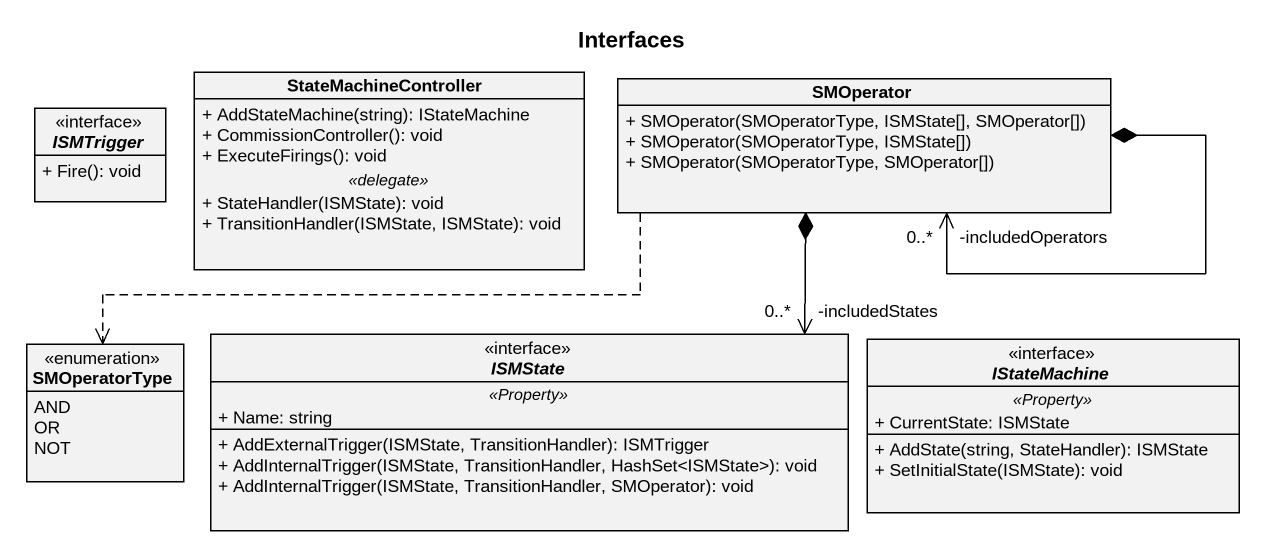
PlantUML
@startuml
title Interfaces
hide circle
hide empty members
skinparam classAttributeIconSize 0
interface ISMTrigger <<interface>> {
  + Fire(): void
}
class StateMachineController {
  + AddStateMachine(string): IStateMachine
  + CommissionController(): void
  + ExecuteFirings(): void
  .. <<delegate>> ..
  + StateHandler(ISMState): void
  + TransitionHandler(ISMState, ISMState): void
}
class SMOperator {
  + SMOperator(SMOperatorType, ISMState[], SMOperator[])
  + SMOperator(SMOperatorType, ISMState[])
  + SMOperator(SMOperatorType, SMOperator[])
}
enum SMOperatorType {
  AND
  OR
  NOT
}
interface ISMState <<interface>> {
  .. <<Property>> ..
  + Name: string
  --
  + AddExternalTrigger(ISMState, TransitionHandler): ISMTrigger
  + AddInternalTrigger(ISMState, TransitionHandler, HashSet<ISMState>): void
  + AddInternalTrigger(ISMState, TransitionHandler, SMOperator): void
}
interface IStateMachine <<interface>> {
  .. <<Property>> ..
  + CurrentState: ISMState
  --
  + AddState(string, StateHandler): ISMState
  + SetInitialState(ISMState): void
}
SMOperator "-includedOperators\n0..*" <--* SMOperator
SMOperator .left.> SMOperatorType
ISMState "-includedStates\n0..*" <-up-* SMOperator
@enduml
